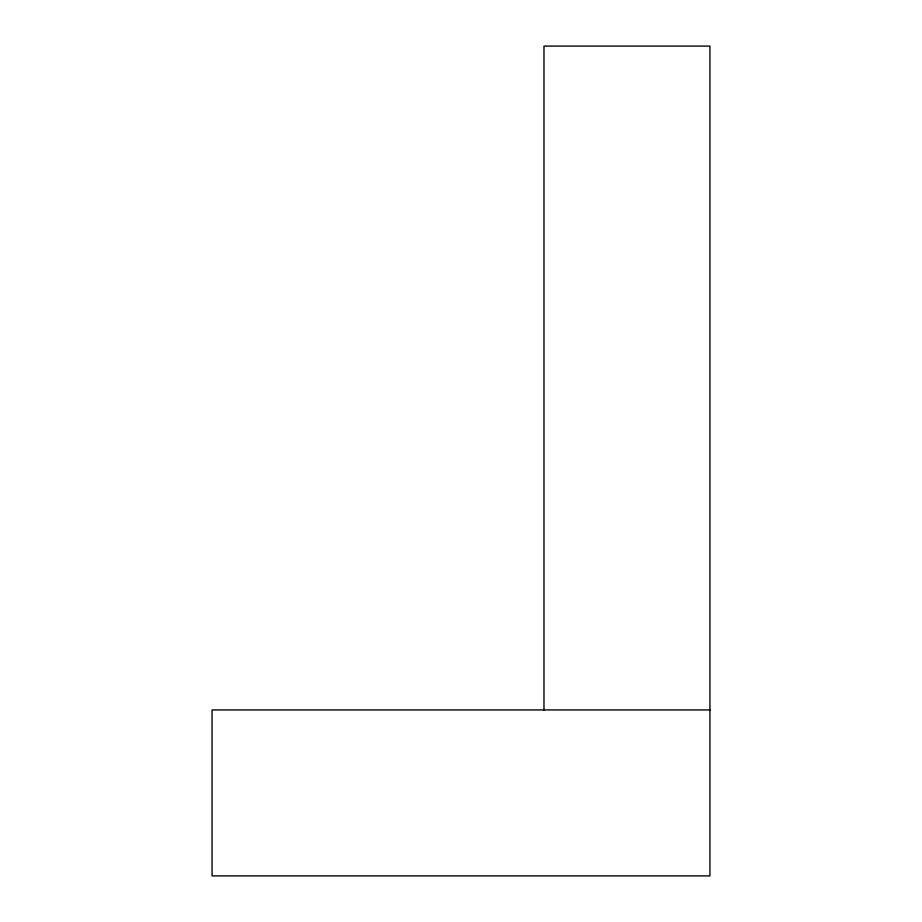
<?xml version="1.0" encoding="UTF-8"?>
<svg xmlns="http://www.w3.org/2000/svg" width="922" height="922" viewBox="0 0 922 922"><rect width="100%" height="100%" fill="white"/><g stroke="black" fill="none" stroke-linecap="round" stroke-linejoin="round"><path stroke-width="1.38" d="M709.94 709.94L212.06 709.94L212.06 875.9L709.94 875.9L709.94 46.1L543.98 46.1L543.98 709.94"/></g></svg>
